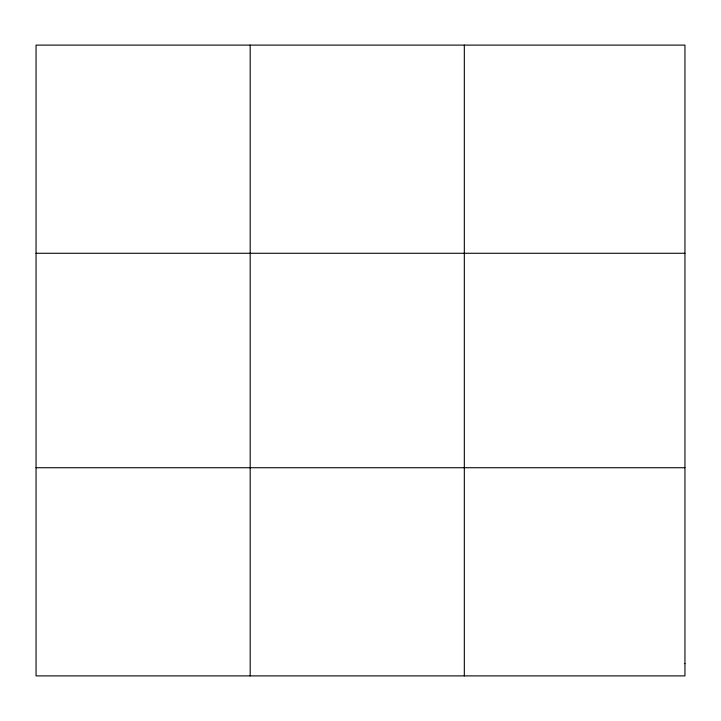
<?xml version="1.0" encoding="UTF-8"?>
<svg xmlns="http://www.w3.org/2000/svg" width="721" height="721" viewBox="0 0 721 721"><rect width="100%" height="100%" fill="white"/><g stroke="black" fill="none" stroke-linecap="round" stroke-linejoin="round"><path stroke-width="1.08" d="M250.187 45.108L250.187 675.892M464.324 45.108L464.324 675.892M36.05 253.269L684.95 253.269M36.05 467.731L684.95 467.731M684.95 663.653L684.95 675.892L36.05 675.892L36.05 45.108L684.95 45.108L684.95 663.653"/></g></svg>
